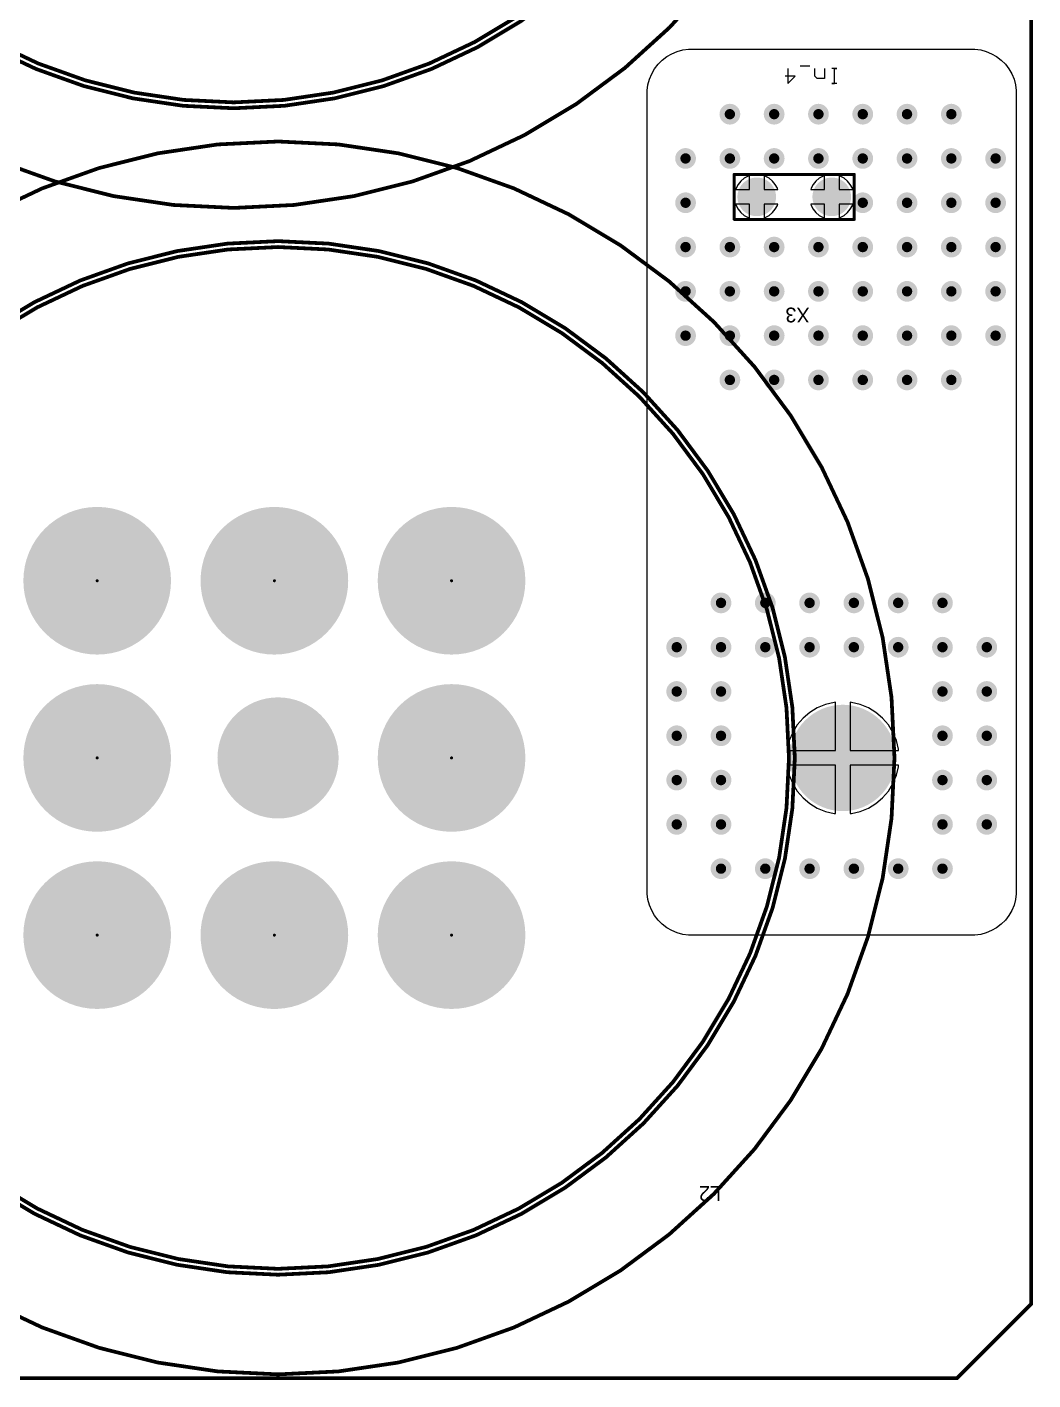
# Model space of a CAD drawing. Header units: millimetres. Extents: x 25 to 162, y 25 to 188.
# Drawn here: x 93.4 to 161.5, y 25.3 to 116.9 of the extents above; entities that cross this region are included whole.
import ezdxf

# ---------------------------------------------------------------- set-up
doc = ezdxf.new("R2010")
doc.units = ezdxf.units.MM
for name, color, linetype in [('BottomLayer', 5, 'Continuous'), ('BottomSolder', 6, 'Continuous'), ('Mechanical1', 6, 'Continuous'), ('Mechanical13', 56, 'Continuous'), ('Mechanical15', 56, 'Continuous'), ('MultiLayer', 9, 'Continuous'), ('PadHoleLayer', 156, 'Continuous'), ('TopLayer', 1, 'Continuous'), ('TopOverlay', 2, 'Continuous'), ('TopSolder', 216, 'Continuous'), ('ViaHoleLayer', 16, 'Continuous')]:
    doc.layers.add(name, color=color, linetype=linetype)

# ---------------------------------------------------------------- blocks, each defined once
blk = doc.blocks.new('63849_1___________154719_1__34')
at = {"layer": 'BottomLayer', "const_width": 1.206}
for points in [[(-0.603, 0, 1), (0.603, 0, 1)], [(4.477, 0, 1), (5.683, 0, 1)]]:
    blk.add_lwpolyline(points, format="xyb", close=True, dxfattribs=at)
at = {"layer": 'BottomSolder', "const_width": 1.308}
for points in [[(-0.654, 0, 1), (0.654, 0, 1)], [(4.426, 0, 1), (5.734, 0, 1)]]:
    blk.add_lwpolyline(points, format="xyb", close=True, dxfattribs=at)
at = {"layer": 'MultiLayer', "const_width": 1.206}
for points in [[(-0.603, 0, 1), (0.603, 0, 1)], [(4.477, 0, 1), (5.683, 0, 1)]]:
    blk.add_lwpolyline(points, format="xyb", close=True, dxfattribs=at)
at = {"layer": 'PadHoleLayer', "const_width": 0.75}
for points in [[(-0.375, 0, 1), (0.375, 0, 1)], [(4.705, 0, 1), (5.455, 0, 1)]]:
    blk.add_lwpolyline(points, format="xyb", close=True, dxfattribs=at)
at = {"layer": 'TopLayer', "const_width": 1.206}
for points in [[(-0.603, 0, 1), (0.603, 0, 1)], [(4.477, 0, 1), (5.683, 0, 1)]]:
    blk.add_lwpolyline(points, format="xyb", close=True, dxfattribs=at)
at = {"layer": 'TopOverlay', "const_width": 0.203}
for points in [[(6.604, 1.524), (-1.524, 1.524)], [(-1.524, 1.524), (-1.524, -1.524)], [(6.604, 1.524), (6.604, -1.524)], [(6.604, -1.524), (-1.524, -1.524)]]:
    blk.add_lwpolyline(points, dxfattribs=at)
at = {"layer": 'TopOverlay', "const_width": 0.102}
for points in [[(-1.575, 1.524, 1), (-1.473, 1.524, 1)], [(-1.575, 1.524, 1), (-1.473, 1.524, 1)], [(6.553, 1.524, 1), (6.655, 1.524, 1)], [(6.553, 1.524, 1), (6.655, 1.524, 1)], [(-1.575, -1.524, 1), (-1.473, -1.524, 1)], [(-1.575, -1.524, 1), (-1.473, -1.524, 1)], [(6.553, -1.524, 1), (6.655, -1.524, 1)], [(6.553, -1.524, 1), (6.655, -1.524, 1)]]:
    blk.add_lwpolyline(points, format="xyb", close=True, dxfattribs=at)
at = {"layer": 'TopSolder', "const_width": 1.308}
for points in [[(-0.654, 0, 1), (0.654, 0, 1)], [(4.426, 0, 1), (5.734, 0, 1)]]:
    blk.add_lwpolyline(points, format="xyb", close=True, dxfattribs=at)
blk = doc.blocks.new('DROSS__500_125_UH_30_A_AMAK_671111_034_38')
at = {"layer": 'BottomLayer'}
for points, const_width in [([(36.25, 0, 1), (40.25, 0, 1)], 4), ([(-1.75, 0, 1), (1.75, 0, 1)], 3.5), ([(74.75, 0, 1), (78.25, 0, 1)], 3.5)]:
    blk.add_lwpolyline(points, format="xyb", close=True, dxfattribs=dict(at, const_width=const_width))
at = {"layer": 'BottomSolder'}
for points, const_width in [([(25.949, 12, 1), (26.051, 12, 1)], 0.102), ([(37.949, 12, 1), (38.051, 12, 1)], 0.102), ([(49.949, 12, 1), (50.051, 12, 1)], 0.102), ([(36.199, 0, 1), (40.301, 0, 1)], 4.102), ([(-1.801, 0, 1), (1.801, 0, 1)], 3.602), ([(74.699, 0, 1), (78.301, 0, 1)], 3.602), ([(25.949, 0, 1), (26.051, 0, 1)], 0.102), ([(49.949, 0, 1), (50.051, 0, 1)], 0.102), ([(25.949, -12, 1), (26.051, -12, 1)], 0.102), ([(37.949, -12, 1), (38.051, -12, 1)], 0.102), ([(49.949, -12, 1), (50.051, -12, 1)], 0.102)]:
    blk.add_lwpolyline(points, format="xyb", close=True, dxfattribs=dict(at, const_width=const_width))
at = {"layer": 'Mechanical13'}
for points, const_width in [([(72.852, 0, 1), (3.648, 0, 1)], 0.254), ([(3.584, 0, 1), (3.711, 0, 1)], 0.127), ([(72.789, 0, 1), (72.916, 0, 1)], 0.127)]:
    blk.add_lwpolyline(points, format="xyb", close=True, dxfattribs=dict(at, const_width=const_width))
at = {"layer": 'Mechanical15'}
for points, const_width in [([(80, 0, 1), (-3.5, 0, 1)], 0.254), ([(-3.564, 0, 1), (-3.437, 0, 1)], 0.127), ([(79.937, 0, 1), (80.064, 0, 1)], 0.127)]:
    blk.add_lwpolyline(points, format="xyb", close=True, dxfattribs=dict(at, const_width=const_width))
at = {"layer": 'MultiLayer'}
for points, const_width in [([(36.25, 0, 1), (40.25, 0, 1)], 4), ([(-1.75, 0, 1), (1.75, 0, 1)], 3.5), ([(74.75, 0, 1), (78.25, 0, 1)], 3.5)]:
    blk.add_lwpolyline(points, format="xyb", close=True, dxfattribs=dict(at, const_width=const_width))
at = {"layer": 'PadHoleLayer'}
for points, const_width in [([(23.5, 12, 1), (28.5, 12, 1)], 5), ([(35.5, 12, 1), (40.5, 12, 1)], 5), ([(47.5, 12, 1), (52.5, 12, 1)], 5), ([(23.5, 0, 1), (28.5, 0, 1)], 5), ([(47.5, 0, 1), (52.5, 0, 1)], 5), ([(36.75, 0, 1), (39.75, 0, 1)], 3), ([(-1.25, 0, 1), (1.25, 0, 1)], 2.5), ([(75.25, 0, 1), (77.75, 0, 1)], 2.5), ([(23.5, -12, 1), (28.5, -12, 1)], 5), ([(35.5, -12, 1), (40.5, -12, 1)], 5), ([(47.5, -12, 1), (52.5, -12, 1)], 5)]:
    blk.add_lwpolyline(points, format="xyb", close=True, dxfattribs=dict(at, const_width=const_width))
at = {"layer": 'TopLayer'}
for points, const_width in [([(36.25, 0, 1), (40.25, 0, 1)], 4), ([(-1.75, 0, 1), (1.75, 0, 1)], 3.5), ([(74.75, 0, 1), (78.25, 0, 1)], 3.5)]:
    blk.add_lwpolyline(points, format="xyb", close=True, dxfattribs=dict(at, const_width=const_width))
at = {"layer": 'TopOverlay'}
for points, const_width in [([(73.251, 0, 1), (3.249, 0, 1)], 0.254), ([(3.186, 0, 1), (3.313, 0, 1)], 0.127), ([(73.187, 0, 1), (73.314, 0, 1)], 0.127)]:
    blk.add_lwpolyline(points, format="xyb", close=True, dxfattribs=dict(at, const_width=const_width))
at = {"layer": 'TopSolder'}
for points, const_width in [([(25.949, 12, 1), (26.051, 12, 1)], 0.102), ([(37.949, 12, 1), (38.051, 12, 1)], 0.102), ([(49.949, 12, 1), (50.051, 12, 1)], 0.102), ([(36.199, 0, 1), (40.301, 0, 1)], 4.102), ([(-1.801, 0, 1), (1.801, 0, 1)], 3.602), ([(74.699, 0, 1), (78.301, 0, 1)], 3.602), ([(25.949, 0, 1), (26.051, 0, 1)], 0.102), ([(49.949, 0, 1), (50.051, 0, 1)], 0.102), ([(25.949, -12, 1), (26.051, -12, 1)], 0.102), ([(37.949, -12, 1), (38.051, -12, 1)], 0.102), ([(49.949, -12, 1), (50.051, -12, 1)], 0.102)]:
    blk.add_lwpolyline(points, format="xyb", close=True, dxfattribs=dict(at, const_width=const_width))
blk = doc.blocks.new('DROSS__500_125_UH_30_A_AMAK_671111_034_42')
at = {"layer": 'BottomLayer'}
for points, const_width in [([(36.25, 0, 1), (40.25, 0, 1)], 4), ([(-1.75, 0, 1), (1.75, 0, 1)], 3.5), ([(74.75, 0, 1), (78.25, 0, 1)], 3.5)]:
    blk.add_lwpolyline(points, format="xyb", close=True, dxfattribs=dict(at, const_width=const_width))
at = {"layer": 'BottomSolder'}
for points, const_width in [([(25.949, 12, 1), (26.051, 12, 1)], 0.102), ([(37.949, 12, 1), (38.051, 12, 1)], 0.102), ([(49.949, 12, 1), (50.051, 12, 1)], 0.102), ([(36.199, 0, 1), (40.301, 0, 1)], 4.102), ([(-1.801, 0, 1), (1.801, 0, 1)], 3.602), ([(74.699, 0, 1), (78.301, 0, 1)], 3.602), ([(25.949, 0, 1), (26.051, 0, 1)], 0.102), ([(49.949, 0, 1), (50.051, 0, 1)], 0.102), ([(25.949, -12, 1), (26.051, -12, 1)], 0.102), ([(37.949, -12, 1), (38.051, -12, 1)], 0.102), ([(49.949, -12, 1), (50.051, -12, 1)], 0.102)]:
    blk.add_lwpolyline(points, format="xyb", close=True, dxfattribs=dict(at, const_width=const_width))
at = {"layer": 'Mechanical13'}
for points, const_width in [([(72.852, 0, 1), (3.648, 0, 1)], 0.254), ([(3.584, 0, 1), (3.711, 0, 1)], 0.127), ([(72.789, 0, 1), (72.916, 0, 1)], 0.127)]:
    blk.add_lwpolyline(points, format="xyb", close=True, dxfattribs=dict(at, const_width=const_width))
at = {"layer": 'Mechanical15'}
for points, const_width in [([(80, 0, 1), (-3.5, 0, 1)], 0.254), ([(-3.564, 0, 1), (-3.437, 0, 1)], 0.127), ([(79.937, 0, 1), (80.064, 0, 1)], 0.127)]:
    blk.add_lwpolyline(points, format="xyb", close=True, dxfattribs=dict(at, const_width=const_width))
at = {"layer": 'MultiLayer'}
for points, const_width in [([(36.25, 0, 1), (40.25, 0, 1)], 4), ([(-1.75, 0, 1), (1.75, 0, 1)], 3.5), ([(74.75, 0, 1), (78.25, 0, 1)], 3.5)]:
    blk.add_lwpolyline(points, format="xyb", close=True, dxfattribs=dict(at, const_width=const_width))
at = {"layer": 'PadHoleLayer'}
for points, const_width in [([(23.5, 12, 1), (28.5, 12, 1)], 5), ([(35.5, 12, 1), (40.5, 12, 1)], 5), ([(47.5, 12, 1), (52.5, 12, 1)], 5), ([(23.5, 0, 1), (28.5, 0, 1)], 5), ([(47.5, 0, 1), (52.5, 0, 1)], 5), ([(36.75, 0, 1), (39.75, 0, 1)], 3), ([(-1.25, 0, 1), (1.25, 0, 1)], 2.5), ([(75.25, 0, 1), (77.75, 0, 1)], 2.5), ([(23.5, -12, 1), (28.5, -12, 1)], 5), ([(35.5, -12, 1), (40.5, -12, 1)], 5), ([(47.5, -12, 1), (52.5, -12, 1)], 5)]:
    blk.add_lwpolyline(points, format="xyb", close=True, dxfattribs=dict(at, const_width=const_width))
at = {"layer": 'TopLayer'}
for points, const_width in [([(36.25, 0, 1), (40.25, 0, 1)], 4), ([(-1.75, 0, 1), (1.75, 0, 1)], 3.5), ([(74.75, 0, 1), (78.25, 0, 1)], 3.5)]:
    blk.add_lwpolyline(points, format="xyb", close=True, dxfattribs=dict(at, const_width=const_width))
at = {"layer": 'TopOverlay'}
for points, const_width in [([(73.251, 0, 1), (3.249, 0, 1)], 0.254), ([(3.186, 0, 1), (3.313, 0, 1)], 0.127), ([(73.187, 0, 1), (73.314, 0, 1)], 0.127)]:
    blk.add_lwpolyline(points, format="xyb", close=True, dxfattribs=dict(at, const_width=const_width))
at = {"layer": 'TopSolder'}
for points, const_width in [([(25.949, 12, 1), (26.051, 12, 1)], 0.102), ([(37.949, 12, 1), (38.051, 12, 1)], 0.102), ([(49.949, 12, 1), (50.051, 12, 1)], 0.102), ([(36.199, 0, 1), (40.301, 0, 1)], 4.102), ([(-1.801, 0, 1), (1.801, 0, 1)], 3.602), ([(74.699, 0, 1), (78.301, 0, 1)], 3.602), ([(25.949, 0, 1), (26.051, 0, 1)], 0.102), ([(49.949, 0, 1), (50.051, 0, 1)], 0.102), ([(25.949, -12, 1), (26.051, -12, 1)], 0.102), ([(37.949, -12, 1), (38.051, -12, 1)], 0.102), ([(49.949, -12, 1), (50.051, -12, 1)], 0.102)]:
    blk.add_lwpolyline(points, format="xyb", close=True, dxfattribs=dict(at, const_width=const_width))

msp = doc.modelspace()

# ---------------------------------------------------------------- linework, layer by layer
at = {"layer": 'BottomLayer'}
for p, q in [((136.14, 114.382), (136.418, 114.66)), ((136.418, 114.66), (136.73, 114.9)), ((136.73, 114.9), (137.07, 115.096)), ((137.07, 115.096), (137.434, 115.247)), ((137.434, 115.247), (137.813, 115.349)), ((137.813, 115.349), (138.203, 115.4)), ((138.203, 115.4), (138.4, 115.4)), ((138.4, 115.4), (157.4, 115.4)), ((157.4, 115.4), (157.4, 115.4)), ((157.4, 115.4), (157.597, 115.4)), ((157.597, 115.4), (157.987, 115.349)), ((157.987, 115.349), (158.366, 115.247)), ((158.366, 115.247), (158.73, 115.096)), ((158.73, 115.096), (159.07, 114.9)), ((159.07, 114.9), (159.382, 114.66)), ((159.382, 114.66), (159.66, 114.382)), ((135.553, 113.366), (135.704, 113.73)), ((135.704, 113.73), (135.9, 114.07)), ((135.9, 114.07), (136.14, 114.382)), ((159.66, 114.382), (159.9, 114.07)), ((159.9, 114.07), (160.096, 113.73)), ((160.096, 113.73), (160.247, 113.366)), ((135.4, 112.597), (135.451, 112.987)), ((135.451, 112.987), (135.553, 113.366)), ((160.247, 113.366), (160.349, 112.987)), ((160.349, 112.987), (160.4, 112.597)), ((135.4, 112.4), (135.4, 112.597)), ((135.4, 58.4), (135.4, 112.4)), ((135.4, 112.4), (135.4, 112.4)), ((135.4, 112.4), (135.4, 112.4)), ((160.4, 112.597), (160.4, 112.4)), ((160.4, 112.4), (160.4, 58.4)), ((135.4, 58.203), (135.4, 58.4)), ((135.451, 57.813), (135.4, 58.203)), ((135.553, 57.434), (135.451, 57.813)), ((160.349, 57.813), (160.247, 57.434)), ((160.4, 58.203), (160.349, 57.813)), ((160.4, 58.4), (160.4, 58.4)), ((160.4, 58.4), (160.4, 58.203)), ((135.704, 57.07), (135.553, 57.434)), ((135.9, 56.73), (135.704, 57.07)), ((160.096, 57.07), (159.9, 56.73)), ((160.247, 57.434), (160.096, 57.07)), ((136.14, 56.418), (135.9, 56.73)), ((136.418, 56.14), (136.14, 56.418)), ((136.73, 55.9), (136.418, 56.14)), ((137.07, 55.704), (136.73, 55.9)), ((159.07, 55.9), (158.73, 55.704)), ((159.382, 56.14), (159.07, 55.9)), ((159.66, 56.418), (159.382, 56.14)), ((159.9, 56.73), (159.66, 56.418)), ((137.434, 55.553), (137.07, 55.704)), ((137.813, 55.451), (137.434, 55.553)), ((138.203, 55.4), (137.813, 55.451)), ((138.4, 55.4), (138.203, 55.4)), ((157.597, 55.4), (138.4, 55.4)), ((157.987, 55.451), (157.597, 55.4)), ((158.366, 55.553), (157.987, 55.451)), ((158.73, 55.704), (158.366, 55.553))]:
    msp.add_line(p, q, dxfattribs=at)
at = {"layer": 'BottomLayer', "const_width": 0.6}
for points in [[(140.7, 111, 1), (141.3, 111, 1)], [(143.7, 111, 1), (144.3, 111, 1)], [(146.7, 111, 1), (147.3, 111, 1)], [(149.7, 111, 1), (150.3, 111, 1)], [(152.7, 111, 1), (153.3, 111, 1)], [(155.7, 111, 1), (156.3, 111, 1)], [(137.7, 108, 1), (138.3, 108, 1)], [(140.7, 108, 1), (141.3, 108, 1)], [(143.7, 108, 1), (144.3, 108, 1)], [(146.7, 108, 1), (147.3, 108, 1)], [(149.7, 108, 1), (150.3, 108, 1)], [(152.7, 108, 1), (153.3, 108, 1)], [(155.7, 108, 1), (156.3, 108, 1)], [(158.7, 108, 1), (159.3, 108, 1)], [(137.7, 105, 1), (138.3, 105, 1)], [(149.7, 105, 1), (150.3, 105, 1)], [(152.7, 105, 1), (153.3, 105, 1)], [(155.7, 105, 1), (156.3, 105, 1)], [(158.7, 105, 1), (159.3, 105, 1)], [(137.7, 102, 1), (138.3, 102, 1)], [(140.7, 102, 1), (141.3, 102, 1)], [(143.7, 102, 1), (144.3, 102, 1)], [(146.7, 102, 1), (147.3, 102, 1)], [(149.7, 102, 1), (150.3, 102, 1)], [(152.7, 102, 1), (153.3, 102, 1)], [(155.7, 102, 1), (156.3, 102, 1)], [(158.7, 102, 1), (159.3, 102, 1)], [(137.7, 99, 1), (138.3, 99, 1)], [(140.7, 99, 1), (141.3, 99, 1)], [(143.7, 99, 1), (144.3, 99, 1)], [(146.7, 99, 1), (147.3, 99, 1)], [(149.7, 99, 1), (150.3, 99, 1)], [(152.7, 99, 1), (153.3, 99, 1)], [(155.7, 99, 1), (156.3, 99, 1)], [(158.7, 99, 1), (159.3, 99, 1)], [(137.7, 96, 1), (138.3, 96, 1)], [(140.7, 96, 1), (141.3, 96, 1)], [(143.7, 96, 1), (144.3, 96, 1)], [(146.7, 96, 1), (147.3, 96, 1)], [(149.7, 96, 1), (150.3, 96, 1)], [(152.7, 96, 1), (153.3, 96, 1)], [(155.7, 96, 1), (156.3, 96, 1)], [(158.7, 96, 1), (159.3, 96, 1)], [(140.7, 93, 1), (141.3, 93, 1)], [(143.7, 93, 1), (144.3, 93, 1)], [(146.7, 93, 1), (147.3, 93, 1)], [(149.7, 93, 1), (150.3, 93, 1)], [(152.7, 93, 1), (153.3, 93, 1)], [(155.7, 93, 1), (156.3, 93, 1)], [(140.1, 77.9, 1), (140.7, 77.9, 1)], [(143.1, 77.9, 1), (143.7, 77.9, 1)], [(146.1, 77.9, 1), (146.7, 77.9, 1)], [(149.1, 77.9, 1), (149.7, 77.9, 1)], [(152.1, 77.9, 1), (152.7, 77.9, 1)], [(155.1, 77.9, 1), (155.7, 77.9, 1)], [(137.1, 74.9, 1), (137.7, 74.9, 1)], [(140.1, 74.9, 1), (140.7, 74.9, 1)], [(143.1, 74.9, 1), (143.7, 74.9, 1)], [(146.1, 74.9, 1), (146.7, 74.9, 1)], [(149.1, 74.9, 1), (149.7, 74.9, 1)], [(152.1, 74.9, 1), (152.7, 74.9, 1)], [(155.1, 74.9, 1), (155.7, 74.9, 1)], [(158.1, 74.9, 1), (158.7, 74.9, 1)], [(137.1, 71.9, 1), (137.7, 71.9, 1)], [(140.1, 71.9, 1), (140.7, 71.9, 1)], [(155.1, 71.9, 1), (155.7, 71.9, 1)], [(158.1, 71.9, 1), (158.7, 71.9, 1)], [(137.1, 68.9, 1), (137.7, 68.9, 1)], [(140.1, 68.9, 1), (140.7, 68.9, 1)], [(155.1, 68.9, 1), (155.7, 68.9, 1)], [(158.1, 68.9, 1), (158.7, 68.9, 1)], [(137.1, 65.9, 1), (137.7, 65.9, 1)], [(140.1, 65.9, 1), (140.7, 65.9, 1)], [(155.1, 65.9, 1), (155.7, 65.9, 1)], [(158.1, 65.9, 1), (158.7, 65.9, 1)], [(137.1, 62.9, 1), (137.7, 62.9, 1)], [(140.1, 62.9, 1), (140.7, 62.9, 1)], [(155.1, 62.9, 1), (155.7, 62.9, 1)], [(158.1, 62.9, 1), (158.7, 62.9, 1)], [(140.1, 59.9, 1), (140.7, 59.9, 1)], [(143.1, 59.9, 1), (143.7, 59.9, 1)], [(146.1, 59.9, 1), (146.7, 59.9, 1)], [(149.1, 59.9, 1), (149.7, 59.9, 1)], [(152.1, 59.9, 1), (152.7, 59.9, 1)], [(155.1, 59.9, 1), (155.7, 59.9, 1)]]:
    msp.add_lwpolyline(points, format="xyb", close=True, dxfattribs=at)
at = {"layer": 'BottomSolder', "const_width": 0.702}
for points in [[(140.649, 111, 1), (141.351, 111, 1)], [(143.649, 111, 1), (144.351, 111, 1)], [(146.649, 111, 1), (147.351, 111, 1)], [(149.649, 111, 1), (150.351, 111, 1)], [(152.649, 111, 1), (153.351, 111, 1)], [(155.649, 111, 1), (156.351, 111, 1)], [(137.649, 108, 1), (138.351, 108, 1)], [(140.649, 108, 1), (141.351, 108, 1)], [(143.649, 108, 1), (144.351, 108, 1)], [(146.649, 108, 1), (147.351, 108, 1)], [(149.649, 108, 1), (150.351, 108, 1)], [(152.649, 108, 1), (153.351, 108, 1)], [(155.649, 108, 1), (156.351, 108, 1)], [(158.649, 108, 1), (159.351, 108, 1)], [(137.649, 105, 1), (138.351, 105, 1)], [(149.649, 105, 1), (150.351, 105, 1)], [(152.649, 105, 1), (153.351, 105, 1)], [(155.649, 105, 1), (156.351, 105, 1)], [(158.649, 105, 1), (159.351, 105, 1)], [(137.649, 102, 1), (138.351, 102, 1)], [(140.649, 102, 1), (141.351, 102, 1)], [(143.649, 102, 1), (144.351, 102, 1)], [(146.649, 102, 1), (147.351, 102, 1)], [(149.649, 102, 1), (150.351, 102, 1)], [(152.649, 102, 1), (153.351, 102, 1)], [(155.649, 102, 1), (156.351, 102, 1)], [(158.649, 102, 1), (159.351, 102, 1)], [(137.649, 99, 1), (138.351, 99, 1)], [(140.649, 99, 1), (141.351, 99, 1)], [(143.649, 99, 1), (144.351, 99, 1)], [(146.649, 99, 1), (147.351, 99, 1)], [(149.649, 99, 1), (150.351, 99, 1)], [(152.649, 99, 1), (153.351, 99, 1)], [(155.649, 99, 1), (156.351, 99, 1)], [(158.649, 99, 1), (159.351, 99, 1)], [(137.649, 96, 1), (138.351, 96, 1)], [(140.649, 96, 1), (141.351, 96, 1)], [(143.649, 96, 1), (144.351, 96, 1)], [(146.649, 96, 1), (147.351, 96, 1)], [(149.649, 96, 1), (150.351, 96, 1)], [(152.649, 96, 1), (153.351, 96, 1)], [(155.649, 96, 1), (156.351, 96, 1)], [(158.649, 96, 1), (159.351, 96, 1)], [(140.649, 93, 1), (141.351, 93, 1)], [(143.649, 93, 1), (144.351, 93, 1)], [(146.649, 93, 1), (147.351, 93, 1)], [(149.649, 93, 1), (150.351, 93, 1)], [(152.649, 93, 1), (153.351, 93, 1)], [(155.649, 93, 1), (156.351, 93, 1)], [(140.049, 77.9, 1), (140.751, 77.9, 1)], [(143.049, 77.9, 1), (143.751, 77.9, 1)], [(146.049, 77.9, 1), (146.751, 77.9, 1)], [(149.049, 77.9, 1), (149.751, 77.9, 1)], [(152.049, 77.9, 1), (152.751, 77.9, 1)], [(155.049, 77.9, 1), (155.751, 77.9, 1)], [(137.049, 74.9, 1), (137.751, 74.9, 1)], [(140.049, 74.9, 1), (140.751, 74.9, 1)], [(143.049, 74.9, 1), (143.751, 74.9, 1)], [(146.049, 74.9, 1), (146.751, 74.9, 1)], [(149.049, 74.9, 1), (149.751, 74.9, 1)], [(152.049, 74.9, 1), (152.751, 74.9, 1)], [(155.049, 74.9, 1), (155.751, 74.9, 1)], [(158.049, 74.9, 1), (158.751, 74.9, 1)], [(137.049, 71.9, 1), (137.751, 71.9, 1)], [(140.049, 71.9, 1), (140.751, 71.9, 1)], [(155.049, 71.9, 1), (155.751, 71.9, 1)], [(158.049, 71.9, 1), (158.751, 71.9, 1)], [(137.049, 68.9, 1), (137.751, 68.9, 1)], [(140.049, 68.9, 1), (140.751, 68.9, 1)], [(155.049, 68.9, 1), (155.751, 68.9, 1)], [(158.049, 68.9, 1), (158.751, 68.9, 1)], [(137.049, 65.9, 1), (137.751, 65.9, 1)], [(140.049, 65.9, 1), (140.751, 65.9, 1)], [(155.049, 65.9, 1), (155.751, 65.9, 1)], [(158.049, 65.9, 1), (158.751, 65.9, 1)], [(137.049, 62.9, 1), (137.751, 62.9, 1)], [(140.049, 62.9, 1), (140.751, 62.9, 1)], [(155.049, 62.9, 1), (155.751, 62.9, 1)], [(158.049, 62.9, 1), (158.751, 62.9, 1)], [(140.049, 59.9, 1), (140.751, 59.9, 1)], [(143.049, 59.9, 1), (143.751, 59.9, 1)], [(146.049, 59.9, 1), (146.751, 59.9, 1)], [(149.049, 59.9, 1), (149.751, 59.9, 1)], [(152.049, 59.9, 1), (152.751, 59.9, 1)], [(155.049, 59.9, 1), (155.751, 59.9, 1)]]:
    msp.add_lwpolyline(points, format="xyb", close=True, dxfattribs=at)
at = {"layer": 'Mechanical1', "const_width": 0.254}
for points in [[(161.4, 30.4), (161.4, 186.4)], [(156.4, 25.4), (161.4, 30.4)], [(30.4, 25.4), (156.4, 25.4)]]:
    msp.add_lwpolyline(points, dxfattribs=at)
at = {"layer": 'Mechanical1', "const_width": 0.127}
for points in [[(161.336, 30.4, 1), (161.463, 30.4, 1)], [(161.336, 30.4, 1), (161.463, 30.4, 1)], [(156.336, 25.4, 1), (156.463, 25.4, 1)], [(156.336, 25.4, 1), (156.463, 25.4, 1)]]:
    msp.add_lwpolyline(points, format="xyb", close=True, dxfattribs=at)
at = {"layer": 'MultiLayer', "const_width": 0.6}
for points in [[(140.7, 111, 1), (141.3, 111, 1)], [(143.7, 111, 1), (144.3, 111, 1)], [(146.7, 111, 1), (147.3, 111, 1)], [(149.7, 111, 1), (150.3, 111, 1)], [(152.7, 111, 1), (153.3, 111, 1)], [(155.7, 111, 1), (156.3, 111, 1)], [(137.7, 108, 1), (138.3, 108, 1)], [(140.7, 108, 1), (141.3, 108, 1)], [(143.7, 108, 1), (144.3, 108, 1)], [(146.7, 108, 1), (147.3, 108, 1)], [(149.7, 108, 1), (150.3, 108, 1)], [(152.7, 108, 1), (153.3, 108, 1)], [(155.7, 108, 1), (156.3, 108, 1)], [(158.7, 108, 1), (159.3, 108, 1)], [(137.7, 105, 1), (138.3, 105, 1)], [(149.7, 105, 1), (150.3, 105, 1)], [(152.7, 105, 1), (153.3, 105, 1)], [(155.7, 105, 1), (156.3, 105, 1)], [(158.7, 105, 1), (159.3, 105, 1)], [(137.7, 102, 1), (138.3, 102, 1)], [(140.7, 102, 1), (141.3, 102, 1)], [(143.7, 102, 1), (144.3, 102, 1)], [(146.7, 102, 1), (147.3, 102, 1)], [(149.7, 102, 1), (150.3, 102, 1)], [(152.7, 102, 1), (153.3, 102, 1)], [(155.7, 102, 1), (156.3, 102, 1)], [(158.7, 102, 1), (159.3, 102, 1)], [(137.7, 99, 1), (138.3, 99, 1)], [(140.7, 99, 1), (141.3, 99, 1)], [(143.7, 99, 1), (144.3, 99, 1)], [(146.7, 99, 1), (147.3, 99, 1)], [(149.7, 99, 1), (150.3, 99, 1)], [(152.7, 99, 1), (153.3, 99, 1)], [(155.7, 99, 1), (156.3, 99, 1)], [(158.7, 99, 1), (159.3, 99, 1)], [(137.7, 96, 1), (138.3, 96, 1)], [(140.7, 96, 1), (141.3, 96, 1)], [(143.7, 96, 1), (144.3, 96, 1)], [(146.7, 96, 1), (147.3, 96, 1)], [(149.7, 96, 1), (150.3, 96, 1)], [(152.7, 96, 1), (153.3, 96, 1)], [(155.7, 96, 1), (156.3, 96, 1)], [(158.7, 96, 1), (159.3, 96, 1)], [(140.7, 93, 1), (141.3, 93, 1)], [(143.7, 93, 1), (144.3, 93, 1)], [(146.7, 93, 1), (147.3, 93, 1)], [(149.7, 93, 1), (150.3, 93, 1)], [(152.7, 93, 1), (153.3, 93, 1)], [(155.7, 93, 1), (156.3, 93, 1)], [(140.1, 77.9, 1), (140.7, 77.9, 1)], [(143.1, 77.9, 1), (143.7, 77.9, 1)], [(146.1, 77.9, 1), (146.7, 77.9, 1)], [(149.1, 77.9, 1), (149.7, 77.9, 1)], [(152.1, 77.9, 1), (152.7, 77.9, 1)], [(155.1, 77.9, 1), (155.7, 77.9, 1)], [(137.1, 74.9, 1), (137.7, 74.9, 1)], [(140.1, 74.9, 1), (140.7, 74.9, 1)], [(143.1, 74.9, 1), (143.7, 74.9, 1)], [(146.1, 74.9, 1), (146.7, 74.9, 1)], [(149.1, 74.9, 1), (149.7, 74.9, 1)], [(152.1, 74.9, 1), (152.7, 74.9, 1)], [(155.1, 74.9, 1), (155.7, 74.9, 1)], [(158.1, 74.9, 1), (158.7, 74.9, 1)], [(137.1, 71.9, 1), (137.7, 71.9, 1)], [(140.1, 71.9, 1), (140.7, 71.9, 1)], [(155.1, 71.9, 1), (155.7, 71.9, 1)], [(158.1, 71.9, 1), (158.7, 71.9, 1)], [(137.1, 68.9, 1), (137.7, 68.9, 1)], [(140.1, 68.9, 1), (140.7, 68.9, 1)], [(155.1, 68.9, 1), (155.7, 68.9, 1)], [(158.1, 68.9, 1), (158.7, 68.9, 1)], [(137.1, 65.9, 1), (137.7, 65.9, 1)], [(140.1, 65.9, 1), (140.7, 65.9, 1)], [(155.1, 65.9, 1), (155.7, 65.9, 1)], [(158.1, 65.9, 1), (158.7, 65.9, 1)], [(137.1, 62.9, 1), (137.7, 62.9, 1)], [(140.1, 62.9, 1), (140.7, 62.9, 1)], [(155.1, 62.9, 1), (155.7, 62.9, 1)], [(158.1, 62.9, 1), (158.7, 62.9, 1)], [(140.1, 59.9, 1), (140.7, 59.9, 1)], [(143.1, 59.9, 1), (143.7, 59.9, 1)], [(146.1, 59.9, 1), (146.7, 59.9, 1)], [(149.1, 59.9, 1), (149.7, 59.9, 1)], [(152.1, 59.9, 1), (152.7, 59.9, 1)], [(155.1, 59.9, 1), (155.7, 59.9, 1)]]:
    msp.add_lwpolyline(points, format="xyb", close=True, dxfattribs=at)
at = {"layer": 'TopLayer'}
for p, q in [((136.14, 114.382), (136.418, 114.66)), ((136.418, 114.66), (136.73, 114.9)), ((136.73, 114.9), (137.07, 115.096)), ((137.07, 115.096), (137.434, 115.247)), ((137.434, 115.247), (137.813, 115.349)), ((137.813, 115.349), (138.203, 115.4)), ((138.203, 115.4), (138.4, 115.4)), ((138.4, 115.4), (157.4, 115.4)), ((138.4, 115.4), (138.4, 115.4)), ((157.4, 115.4), (157.597, 115.4)), ((157.597, 115.4), (157.987, 115.349)), ((157.987, 115.349), (158.366, 115.247)), ((158.366, 115.247), (158.73, 115.096)), ((158.73, 115.096), (159.07, 114.9)), ((159.07, 114.9), (159.382, 114.66)), ((159.382, 114.66), (159.66, 114.382)), ((135.553, 113.366), (135.704, 113.73)), ((135.704, 113.73), (135.9, 114.07)), ((135.9, 114.07), (136.14, 114.382)), ((159.66, 114.382), (159.9, 114.07)), ((159.9, 114.07), (160.096, 113.73)), ((160.096, 113.73), (160.247, 113.366)), ((135.4, 112.597), (135.451, 112.987)), ((135.451, 112.987), (135.553, 113.366)), ((160.247, 113.366), (160.349, 112.987)), ((160.349, 112.987), (160.4, 112.597)), ((135.4, 112.4), (135.4, 112.597)), ((135.4, 58.4), (135.4, 112.4)), ((160.4, 112.597), (160.4, 112.4)), ((160.4, 112.4), (160.4, 112.4)), ((160.4, 112.4), (160.4, 58.4)), ((141.75, 106.47), (141.561, 106.241)), ((141.979, 106.659), (141.75, 106.47)), ((142.241, 106.799), (141.979, 106.659)), ((142.32, 106.823), (142.241, 106.799)), ((142.32, 105.9), (142.32, 106.823)), ((143.399, 106.799), (143.32, 106.823)), ((143.32, 106.823), (143.32, 105.9)), ((143.661, 106.659), (143.399, 106.799)), ((143.89, 106.47), (143.661, 106.659)), ((144.079, 106.241), (143.89, 106.47)), ((146.83, 106.47), (146.641, 106.241)), ((147.059, 106.659), (146.83, 106.47)), ((147.321, 106.799), (147.059, 106.659)), ((147.4, 106.823), (147.321, 106.799)), ((147.4, 105.9), (147.4, 106.823)), ((148.479, 106.799), (148.4, 106.823)), ((148.4, 106.823), (148.4, 105.9)), ((148.741, 106.659), (148.479, 106.799)), ((148.97, 106.47), (148.741, 106.659)), ((149.159, 106.241), (148.97, 106.47)), ((141.421, 105.979), (141.397, 105.9)), ((141.397, 105.9), (142.32, 105.9)), ((141.561, 106.241), (141.421, 105.979)), ((143.32, 105.9), (144.243, 105.9)), ((144.219, 105.979), (144.079, 106.241)), ((144.243, 105.9), (144.219, 105.979)), ((146.501, 105.979), (146.477, 105.9)), ((146.477, 105.9), (147.4, 105.9)), ((146.641, 106.241), (146.501, 105.979)), ((148.4, 105.9), (149.323, 105.9)), ((149.299, 105.979), (149.159, 106.241)), ((149.323, 105.9), (149.299, 105.979)), ((142.32, 104.9), (141.397, 104.9)), ((141.397, 104.9), (141.421, 104.821)), ((141.421, 104.821), (141.561, 104.559)), ((141.561, 104.559), (141.75, 104.33)), ((142.32, 103.977), (142.32, 104.9)), ((144.243, 104.9), (143.32, 104.9)), ((143.32, 104.9), (143.32, 103.977)), ((143.89, 104.33), (144.079, 104.559)), ((144.079, 104.559), (144.219, 104.821)), ((144.219, 104.821), (144.243, 104.9)), ((147.4, 104.9), (146.477, 104.9)), ((146.477, 104.9), (146.501, 104.821)), ((146.501, 104.821), (146.641, 104.559)), ((146.641, 104.559), (146.83, 104.33)), ((147.4, 103.977), (147.4, 104.9)), ((149.323, 104.9), (148.4, 104.9)), ((148.4, 104.9), (148.4, 103.977)), ((148.97, 104.33), (149.159, 104.559)), ((149.159, 104.559), (149.299, 104.821)), ((149.299, 104.821), (149.323, 104.9)), ((141.75, 104.33), (141.979, 104.141)), ((141.979, 104.141), (142.241, 104.001)), ((142.241, 104.001), (142.32, 103.977)), ((143.32, 103.977), (143.399, 104.001)), ((143.399, 104.001), (143.661, 104.141)), ((143.661, 104.141), (143.89, 104.33)), ((146.83, 104.33), (147.059, 104.141)), ((147.059, 104.141), (147.321, 104.001)), ((147.321, 104.001), (147.4, 103.977)), ((148.4, 103.977), (148.479, 104.001)), ((148.479, 104.001), (148.741, 104.141)), ((148.741, 104.141), (148.97, 104.33)), ((146.92, 70.796), (146.41, 70.484)), ((147.472, 71.025), (146.92, 70.796)), ((148.054, 71.165), (147.472, 71.025)), ((148.15, 71.172), (148.054, 71.165)), ((148.15, 67.9), (148.15, 71.172)), ((149.246, 71.165), (149.15, 71.172)), ((149.15, 71.172), (149.15, 67.9)), ((149.828, 71.025), (149.246, 71.165)), ((150.38, 70.796), (149.828, 71.025)), ((150.89, 70.484), (150.38, 70.796)), ((145.566, 69.64), (145.254, 69.13)), ((145.955, 70.095), (145.566, 69.64)), ((146.41, 70.484), (145.955, 70.095)), ((151.345, 70.095), (150.89, 70.484)), ((151.734, 69.64), (151.345, 70.095)), ((152.046, 69.13), (151.734, 69.64)), ((145.254, 69.13), (145.025, 68.578)), ((152.275, 68.578), (152.046, 69.13)), ((144.885, 67.996), (144.878, 67.9)), ((144.878, 67.9), (148.15, 67.9)), ((145.025, 68.578), (144.885, 67.996)), ((149.15, 67.9), (152.422, 67.9)), ((152.415, 67.996), (152.275, 68.578)), ((152.422, 67.9), (152.415, 67.996)), ((148.15, 66.9), (144.878, 66.9)), ((144.878, 66.9), (144.885, 66.804)), ((148.15, 63.628), (148.15, 66.9)), ((152.422, 66.9), (149.15, 66.9)), ((149.15, 66.9), (149.15, 63.628)), ((152.415, 66.804), (152.422, 66.9)), ((144.885, 66.804), (145.025, 66.222)), ((145.025, 66.222), (145.254, 65.67)), ((152.046, 65.67), (152.275, 66.222)), ((152.275, 66.222), (152.415, 66.804)), ((145.254, 65.67), (145.566, 65.16)), ((145.566, 65.16), (145.955, 64.705)), ((151.345, 64.705), (151.734, 65.16)), ((151.734, 65.16), (152.046, 65.67)), ((145.955, 64.705), (146.41, 64.316)), ((146.41, 64.316), (146.92, 64.004)), ((150.38, 64.004), (150.89, 64.316)), ((150.89, 64.316), (151.345, 64.705)), ((146.92, 64.004), (147.472, 63.775)), ((147.472, 63.775), (148.054, 63.635)), ((148.054, 63.635), (148.15, 63.628)), ((149.15, 63.628), (149.246, 63.635)), ((149.246, 63.635), (149.828, 63.775)), ((149.828, 63.775), (150.38, 64.004)), ((135.4, 58.203), (135.4, 58.4)), ((135.4, 58.4), (135.4, 58.4)), ((135.451, 57.813), (135.4, 58.203)), ((135.553, 57.434), (135.451, 57.813)), ((160.349, 57.813), (160.247, 57.434)), ((160.4, 58.203), (160.349, 57.813)), ((160.4, 58.4), (160.4, 58.203)), ((135.704, 57.07), (135.553, 57.434)), ((135.9, 56.73), (135.704, 57.07)), ((160.096, 57.07), (159.9, 56.73)), ((160.247, 57.434), (160.096, 57.07)), ((136.14, 56.418), (135.9, 56.73)), ((136.418, 56.14), (136.14, 56.418)), ((136.73, 55.9), (136.418, 56.14)), ((137.07, 55.704), (136.73, 55.9)), ((159.07, 55.9), (158.73, 55.704)), ((159.382, 56.14), (159.07, 55.9)), ((159.66, 56.418), (159.382, 56.14)), ((159.9, 56.73), (159.66, 56.418)), ((137.434, 55.553), (137.07, 55.704)), ((137.813, 55.451), (137.434, 55.553)), ((138.203, 55.4), (137.813, 55.451)), ((157.4, 55.4), (138.203, 55.4)), ((157.597, 55.4), (157.4, 55.4)), ((157.4, 55.4), (157.4, 55.4)), ((157.4, 55.4), (157.4, 55.4)), ((157.987, 55.451), (157.597, 55.4)), ((158.366, 55.553), (157.987, 55.451)), ((158.73, 55.704), (158.366, 55.553))]:
    msp.add_line(p, q, dxfattribs=at)
at = {"layer": 'TopLayer', "const_width": 0.6}
for points in [[(140.7, 111, 1), (141.3, 111, 1)], [(143.7, 111, 1), (144.3, 111, 1)], [(146.7, 111, 1), (147.3, 111, 1)], [(149.7, 111, 1), (150.3, 111, 1)], [(152.7, 111, 1), (153.3, 111, 1)], [(155.7, 111, 1), (156.3, 111, 1)], [(137.7, 108, 1), (138.3, 108, 1)], [(140.7, 108, 1), (141.3, 108, 1)], [(143.7, 108, 1), (144.3, 108, 1)], [(146.7, 108, 1), (147.3, 108, 1)], [(149.7, 108, 1), (150.3, 108, 1)], [(152.7, 108, 1), (153.3, 108, 1)], [(155.7, 108, 1), (156.3, 108, 1)], [(158.7, 108, 1), (159.3, 108, 1)], [(137.7, 105, 1), (138.3, 105, 1)], [(149.7, 105, 1), (150.3, 105, 1)], [(152.7, 105, 1), (153.3, 105, 1)], [(155.7, 105, 1), (156.3, 105, 1)], [(158.7, 105, 1), (159.3, 105, 1)], [(137.7, 102, 1), (138.3, 102, 1)], [(140.7, 102, 1), (141.3, 102, 1)], [(143.7, 102, 1), (144.3, 102, 1)], [(146.7, 102, 1), (147.3, 102, 1)], [(149.7, 102, 1), (150.3, 102, 1)], [(152.7, 102, 1), (153.3, 102, 1)], [(155.7, 102, 1), (156.3, 102, 1)], [(158.7, 102, 1), (159.3, 102, 1)], [(137.7, 99, 1), (138.3, 99, 1)], [(140.7, 99, 1), (141.3, 99, 1)], [(143.7, 99, 1), (144.3, 99, 1)], [(146.7, 99, 1), (147.3, 99, 1)], [(149.7, 99, 1), (150.3, 99, 1)], [(152.7, 99, 1), (153.3, 99, 1)], [(155.7, 99, 1), (156.3, 99, 1)], [(158.7, 99, 1), (159.3, 99, 1)], [(137.7, 96, 1), (138.3, 96, 1)], [(140.7, 96, 1), (141.3, 96, 1)], [(143.7, 96, 1), (144.3, 96, 1)], [(146.7, 96, 1), (147.3, 96, 1)], [(149.7, 96, 1), (150.3, 96, 1)], [(152.7, 96, 1), (153.3, 96, 1)], [(155.7, 96, 1), (156.3, 96, 1)], [(158.7, 96, 1), (159.3, 96, 1)], [(140.7, 93, 1), (141.3, 93, 1)], [(143.7, 93, 1), (144.3, 93, 1)], [(146.7, 93, 1), (147.3, 93, 1)], [(149.7, 93, 1), (150.3, 93, 1)], [(152.7, 93, 1), (153.3, 93, 1)], [(155.7, 93, 1), (156.3, 93, 1)], [(140.1, 77.9, 1), (140.7, 77.9, 1)], [(143.1, 77.9, 1), (143.7, 77.9, 1)], [(146.1, 77.9, 1), (146.7, 77.9, 1)], [(149.1, 77.9, 1), (149.7, 77.9, 1)], [(152.1, 77.9, 1), (152.7, 77.9, 1)], [(155.1, 77.9, 1), (155.7, 77.9, 1)], [(137.1, 74.9, 1), (137.7, 74.9, 1)], [(140.1, 74.9, 1), (140.7, 74.9, 1)], [(143.1, 74.9, 1), (143.7, 74.9, 1)], [(146.1, 74.9, 1), (146.7, 74.9, 1)], [(149.1, 74.9, 1), (149.7, 74.9, 1)], [(152.1, 74.9, 1), (152.7, 74.9, 1)], [(155.1, 74.9, 1), (155.7, 74.9, 1)], [(158.1, 74.9, 1), (158.7, 74.9, 1)], [(137.1, 71.9, 1), (137.7, 71.9, 1)], [(140.1, 71.9, 1), (140.7, 71.9, 1)], [(155.1, 71.9, 1), (155.7, 71.9, 1)], [(158.1, 71.9, 1), (158.7, 71.9, 1)], [(137.1, 68.9, 1), (137.7, 68.9, 1)], [(140.1, 68.9, 1), (140.7, 68.9, 1)], [(155.1, 68.9, 1), (155.7, 68.9, 1)], [(158.1, 68.9, 1), (158.7, 68.9, 1)], [(137.1, 65.9, 1), (137.7, 65.9, 1)], [(140.1, 65.9, 1), (140.7, 65.9, 1)], [(155.1, 65.9, 1), (155.7, 65.9, 1)], [(158.1, 65.9, 1), (158.7, 65.9, 1)], [(137.1, 62.9, 1), (137.7, 62.9, 1)], [(140.1, 62.9, 1), (140.7, 62.9, 1)], [(155.1, 62.9, 1), (155.7, 62.9, 1)], [(158.1, 62.9, 1), (158.7, 62.9, 1)], [(140.1, 59.9, 1), (140.7, 59.9, 1)], [(143.1, 59.9, 1), (143.7, 59.9, 1)], [(146.1, 59.9, 1), (146.7, 59.9, 1)], [(149.1, 59.9, 1), (149.7, 59.9, 1)], [(152.1, 59.9, 1), (152.7, 59.9, 1)], [(155.1, 59.9, 1), (155.7, 59.9, 1)]]:
    msp.add_lwpolyline(points, format="xyb", close=True, dxfattribs=at)
at = {"layer": 'TopOverlay'}
for p, q in [((144.918, 114.083), (144.918, 113.084)), ((146.417, 114.25), (145.751, 114.25)), ((146.75, 113.584), (146.75, 114.083)), ((147.417, 114.083), (147.417, 113.417)), ((148.25, 114.083), (147.917, 114.083)), ((148.083, 113.084), (148.083, 114.083)), ((148.083, 114.083), (148.25, 114.083)), ((145.418, 113.584), (144.751, 113.584)), ((144.918, 113.084), (145.418, 113.584)), ((146.917, 113.417), (146.75, 113.584)), ((147.417, 113.417), (146.917, 113.417)), ((148.25, 113.084), (147.917, 113.084)), ((147.917, 113.084), (148.083, 113.084))]:
    msp.add_line(p, q, dxfattribs=at)
at = {"layer": 'TopSolder', "const_width": 0.702}
for points in [[(140.649, 111, 1), (141.351, 111, 1)], [(143.649, 111, 1), (144.351, 111, 1)], [(146.649, 111, 1), (147.351, 111, 1)], [(149.649, 111, 1), (150.351, 111, 1)], [(152.649, 111, 1), (153.351, 111, 1)], [(155.649, 111, 1), (156.351, 111, 1)], [(137.649, 108, 1), (138.351, 108, 1)], [(140.649, 108, 1), (141.351, 108, 1)], [(143.649, 108, 1), (144.351, 108, 1)], [(146.649, 108, 1), (147.351, 108, 1)], [(149.649, 108, 1), (150.351, 108, 1)], [(152.649, 108, 1), (153.351, 108, 1)], [(155.649, 108, 1), (156.351, 108, 1)], [(158.649, 108, 1), (159.351, 108, 1)], [(137.649, 105, 1), (138.351, 105, 1)], [(149.649, 105, 1), (150.351, 105, 1)], [(152.649, 105, 1), (153.351, 105, 1)], [(155.649, 105, 1), (156.351, 105, 1)], [(158.649, 105, 1), (159.351, 105, 1)], [(137.649, 102, 1), (138.351, 102, 1)], [(140.649, 102, 1), (141.351, 102, 1)], [(143.649, 102, 1), (144.351, 102, 1)], [(146.649, 102, 1), (147.351, 102, 1)], [(149.649, 102, 1), (150.351, 102, 1)], [(152.649, 102, 1), (153.351, 102, 1)], [(155.649, 102, 1), (156.351, 102, 1)], [(158.649, 102, 1), (159.351, 102, 1)], [(137.649, 99, 1), (138.351, 99, 1)], [(140.649, 99, 1), (141.351, 99, 1)], [(143.649, 99, 1), (144.351, 99, 1)], [(146.649, 99, 1), (147.351, 99, 1)], [(149.649, 99, 1), (150.351, 99, 1)], [(152.649, 99, 1), (153.351, 99, 1)], [(155.649, 99, 1), (156.351, 99, 1)], [(158.649, 99, 1), (159.351, 99, 1)], [(137.649, 96, 1), (138.351, 96, 1)], [(140.649, 96, 1), (141.351, 96, 1)], [(143.649, 96, 1), (144.351, 96, 1)], [(146.649, 96, 1), (147.351, 96, 1)], [(149.649, 96, 1), (150.351, 96, 1)], [(152.649, 96, 1), (153.351, 96, 1)], [(155.649, 96, 1), (156.351, 96, 1)], [(158.649, 96, 1), (159.351, 96, 1)], [(140.649, 93, 1), (141.351, 93, 1)], [(143.649, 93, 1), (144.351, 93, 1)], [(146.649, 93, 1), (147.351, 93, 1)], [(149.649, 93, 1), (150.351, 93, 1)], [(152.649, 93, 1), (153.351, 93, 1)], [(155.649, 93, 1), (156.351, 93, 1)], [(140.049, 77.9, 1), (140.751, 77.9, 1)], [(143.049, 77.9, 1), (143.751, 77.9, 1)], [(146.049, 77.9, 1), (146.751, 77.9, 1)], [(149.049, 77.9, 1), (149.751, 77.9, 1)], [(152.049, 77.9, 1), (152.751, 77.9, 1)], [(155.049, 77.9, 1), (155.751, 77.9, 1)], [(137.049, 74.9, 1), (137.751, 74.9, 1)], [(140.049, 74.9, 1), (140.751, 74.9, 1)], [(143.049, 74.9, 1), (143.751, 74.9, 1)], [(146.049, 74.9, 1), (146.751, 74.9, 1)], [(149.049, 74.9, 1), (149.751, 74.9, 1)], [(152.049, 74.9, 1), (152.751, 74.9, 1)], [(155.049, 74.9, 1), (155.751, 74.9, 1)], [(158.049, 74.9, 1), (158.751, 74.9, 1)], [(137.049, 71.9, 1), (137.751, 71.9, 1)], [(140.049, 71.9, 1), (140.751, 71.9, 1)], [(155.049, 71.9, 1), (155.751, 71.9, 1)], [(158.049, 71.9, 1), (158.751, 71.9, 1)], [(137.049, 68.9, 1), (137.751, 68.9, 1)], [(140.049, 68.9, 1), (140.751, 68.9, 1)], [(155.049, 68.9, 1), (155.751, 68.9, 1)], [(158.049, 68.9, 1), (158.751, 68.9, 1)], [(137.049, 65.9, 1), (137.751, 65.9, 1)], [(140.049, 65.9, 1), (140.751, 65.9, 1)], [(155.049, 65.9, 1), (155.751, 65.9, 1)], [(158.049, 65.9, 1), (158.751, 65.9, 1)], [(137.049, 62.9, 1), (137.751, 62.9, 1)], [(140.049, 62.9, 1), (140.751, 62.9, 1)], [(155.049, 62.9, 1), (155.751, 62.9, 1)], [(158.049, 62.9, 1), (158.751, 62.9, 1)], [(140.049, 59.9, 1), (140.751, 59.9, 1)], [(143.049, 59.9, 1), (143.751, 59.9, 1)], [(146.049, 59.9, 1), (146.751, 59.9, 1)], [(149.049, 59.9, 1), (149.751, 59.9, 1)], [(152.049, 59.9, 1), (152.751, 59.9, 1)], [(155.049, 59.9, 1), (155.751, 59.9, 1)]]:
    msp.add_lwpolyline(points, format="xyb", close=True, dxfattribs=at)
at = {"layer": 'ViaHoleLayer', "const_width": 0.35}
for points in [[(140.825, 111, 1), (141.175, 111, 1)], [(143.825, 111, 1), (144.175, 111, 1)], [(146.825, 111, 1), (147.175, 111, 1)], [(149.825, 111, 1), (150.175, 111, 1)], [(152.825, 111, 1), (153.175, 111, 1)], [(155.825, 111, 1), (156.175, 111, 1)], [(137.825, 108, 1), (138.175, 108, 1)], [(140.825, 108, 1), (141.175, 108, 1)], [(143.825, 108, 1), (144.175, 108, 1)], [(146.825, 108, 1), (147.175, 108, 1)], [(149.825, 108, 1), (150.175, 108, 1)], [(152.825, 108, 1), (153.175, 108, 1)], [(155.825, 108, 1), (156.175, 108, 1)], [(158.825, 108, 1), (159.175, 108, 1)], [(137.825, 105, 1), (138.175, 105, 1)], [(149.825, 105, 1), (150.175, 105, 1)], [(152.825, 105, 1), (153.175, 105, 1)], [(155.825, 105, 1), (156.175, 105, 1)], [(158.825, 105, 1), (159.175, 105, 1)], [(137.825, 102, 1), (138.175, 102, 1)], [(140.825, 102, 1), (141.175, 102, 1)], [(143.825, 102, 1), (144.175, 102, 1)], [(146.825, 102, 1), (147.175, 102, 1)], [(149.825, 102, 1), (150.175, 102, 1)], [(152.825, 102, 1), (153.175, 102, 1)], [(155.825, 102, 1), (156.175, 102, 1)], [(158.825, 102, 1), (159.175, 102, 1)], [(137.825, 99, 1), (138.175, 99, 1)], [(140.825, 99, 1), (141.175, 99, 1)], [(143.825, 99, 1), (144.175, 99, 1)], [(146.825, 99, 1), (147.175, 99, 1)], [(149.825, 99, 1), (150.175, 99, 1)], [(152.825, 99, 1), (153.175, 99, 1)], [(155.825, 99, 1), (156.175, 99, 1)], [(158.825, 99, 1), (159.175, 99, 1)], [(137.825, 96, 1), (138.175, 96, 1)], [(140.825, 96, 1), (141.175, 96, 1)], [(143.825, 96, 1), (144.175, 96, 1)], [(146.825, 96, 1), (147.175, 96, 1)], [(149.825, 96, 1), (150.175, 96, 1)], [(152.825, 96, 1), (153.175, 96, 1)], [(155.825, 96, 1), (156.175, 96, 1)], [(158.825, 96, 1), (159.175, 96, 1)], [(140.825, 93, 1), (141.175, 93, 1)], [(143.825, 93, 1), (144.175, 93, 1)], [(146.825, 93, 1), (147.175, 93, 1)], [(149.825, 93, 1), (150.175, 93, 1)], [(152.825, 93, 1), (153.175, 93, 1)], [(155.825, 93, 1), (156.175, 93, 1)], [(140.225, 77.9, 1), (140.575, 77.9, 1)], [(143.225, 77.9, 1), (143.575, 77.9, 1)], [(146.225, 77.9, 1), (146.575, 77.9, 1)], [(149.225, 77.9, 1), (149.575, 77.9, 1)], [(152.225, 77.9, 1), (152.575, 77.9, 1)], [(155.225, 77.9, 1), (155.575, 77.9, 1)], [(137.225, 74.9, 1), (137.575, 74.9, 1)], [(140.225, 74.9, 1), (140.575, 74.9, 1)], [(143.225, 74.9, 1), (143.575, 74.9, 1)], [(146.225, 74.9, 1), (146.575, 74.9, 1)], [(149.225, 74.9, 1), (149.575, 74.9, 1)], [(152.225, 74.9, 1), (152.575, 74.9, 1)], [(155.225, 74.9, 1), (155.575, 74.9, 1)], [(158.225, 74.9, 1), (158.575, 74.9, 1)], [(137.225, 71.9, 1), (137.575, 71.9, 1)], [(140.225, 71.9, 1), (140.575, 71.9, 1)], [(155.225, 71.9, 1), (155.575, 71.9, 1)], [(158.225, 71.9, 1), (158.575, 71.9, 1)], [(137.225, 68.9, 1), (137.575, 68.9, 1)], [(140.225, 68.9, 1), (140.575, 68.9, 1)], [(155.225, 68.9, 1), (155.575, 68.9, 1)], [(158.225, 68.9, 1), (158.575, 68.9, 1)], [(137.225, 65.9, 1), (137.575, 65.9, 1)], [(140.225, 65.9, 1), (140.575, 65.9, 1)], [(155.225, 65.9, 1), (155.575, 65.9, 1)], [(158.225, 65.9, 1), (158.575, 65.9, 1)], [(137.225, 62.9, 1), (137.575, 62.9, 1)], [(140.225, 62.9, 1), (140.575, 62.9, 1)], [(155.225, 62.9, 1), (155.575, 62.9, 1)], [(158.225, 62.9, 1), (158.575, 62.9, 1)], [(140.225, 59.9, 1), (140.575, 59.9, 1)], [(143.225, 59.9, 1), (143.575, 59.9, 1)], [(146.225, 59.9, 1), (146.575, 59.9, 1)], [(149.225, 59.9, 1), (149.575, 59.9, 1)], [(152.225, 59.9, 1), (152.575, 59.9, 1)], [(155.225, 59.9, 1), (155.575, 59.9, 1)]]:
    msp.add_lwpolyline(points, format="xyb", close=True, dxfattribs=at)

# ---------------------------------------------------------------- block references
for name, p, rotation in [('DROSS__500_125_UH_30_A_AMAK_671111_034_42', (145.65, 146.4), 180), ('DROSS__500_125_UH_30_A_AMAK_671111_034_38', (72.15, 67.4), 360), ('63849_1___________154719_1__34', (147.9, 105.4), 180)]:
    msp.add_blockref(name, p, dxfattribs=dict(rotation=rotation))

# ---------------------------------------------------------------- texts
at = {"layer": 'TopOverlay'}
for s, p in [('X3', (146.4, 97.9)), ('L2', (140.4, 38.4))]:
    msp.add_text(s, height=1, rotation=180, dxfattribs=at).set_placement(p)

doc.saveas('drawing.dxf')
